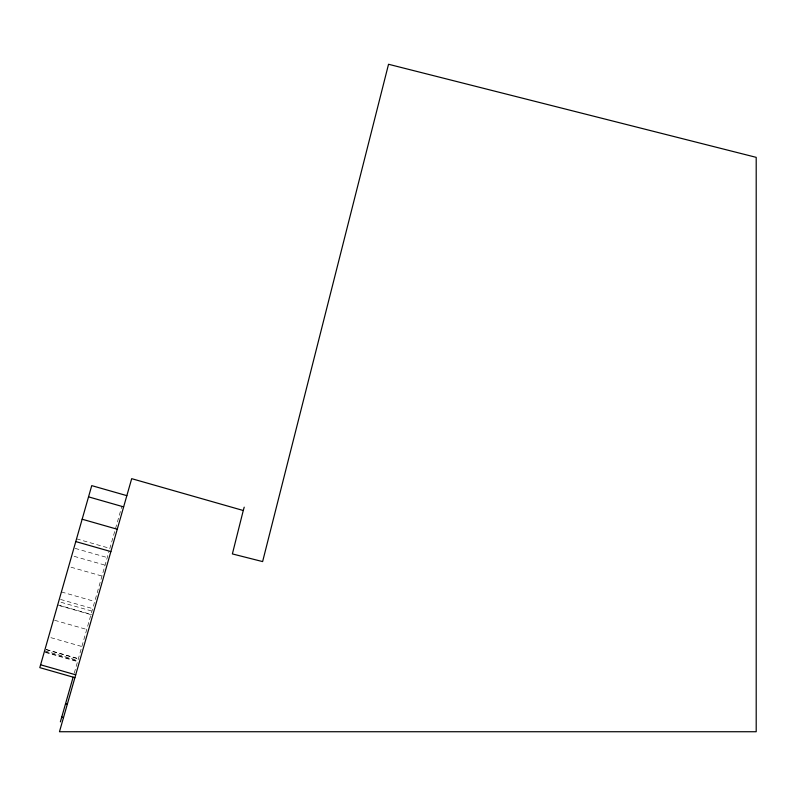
<?xml version="1.0" encoding="UTF-8"?>
<svg xmlns="http://www.w3.org/2000/svg" width="796" height="796" viewBox="0 0 796 796"><rect width="100%" height="100%" fill="white"/><g stroke="black" fill="none" stroke-linecap="round" stroke-linejoin="round"><path stroke-width="0.6" stroke-dasharray="3.98 2.98" d="M74.277 673.127L109.102 551.081M109.768 548.752L121.868 506.375M76.555 538.852L109.311 548.195M75.103 548.374L107.858 557.727M74.098 556.314L105.689 565.329M70.993 567.2L102.584 576.214M61.401 591.955L94.157 601.298M60.526 599.438L92.117 608.452M61.023 602.273L91.978 611.109M57.71 604.89L91.639 614.572M59.979 605.786L91.57 614.801M54.586 620.273L86.177 629.288M50.884 637.666L81.301 646.352M46.248 649.476L79.013 658.819M46.188 649.695L78.943 659.048M44.596 650.839L77.341 660.242M45.531 651.974L77.122 660.988M45.402 652.422L78.167 661.774"/><path stroke-width="1.19" d="M243.268 510.505L232.382 553.926L262.62 561.588L388.538 64.267L756.2 157.349L756.2 731.733L59.471 731.733L131.688 478.665L243.268 510.505L244.213 507.171M60.377 721.853L73.123 677.167M126.843 495.649L91.739 485.63L39.8 667.635L74.904 677.655M88.535 496.863L123.629 506.883M82.157 519.221L117.251 529.24M75.769 541.569L110.873 551.588M40.606 664.799L75.71 674.819M65.561 703.694L67.322 704.201M61.74 717.087L63.501 717.594"/></g></svg>
